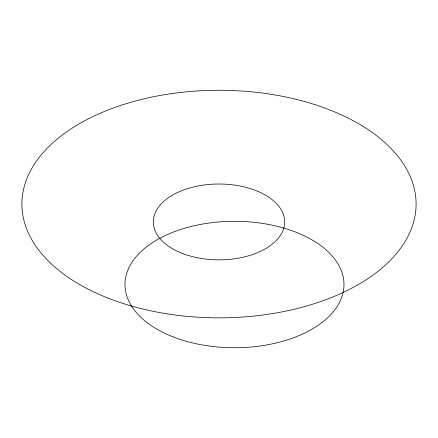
<?xml version="1.0" encoding="UTF-8"?>
<svg xmlns="http://www.w3.org/2000/svg" width="438" height="438" viewBox="0 0 438 438"><rect width="100%" height="100%" fill="white"/><g stroke="black" fill="none" stroke-linecap="round" stroke-linejoin="round"><path stroke-width="0.66" d="M182.175 253.35A65.7 37.931 0 0 0 284.53 224.645A65.7 37.931 0 0 0 190.295 187.82A65.7 37.931 0 0 0 182.175 253.35M173.109 336.877A109.5 63.22 0 0 0 343.704 289.031A109.5 63.22 0 0 0 186.643 227.656A109.5 63.22 0 0 0 173.109 336.877M108.525 298.294A197.1 113.792 0 0 0 415.596 212.173A197.1 113.792 0 0 0 132.878 101.698A197.1 113.792 0 0 0 108.525 298.294"/></g></svg>
